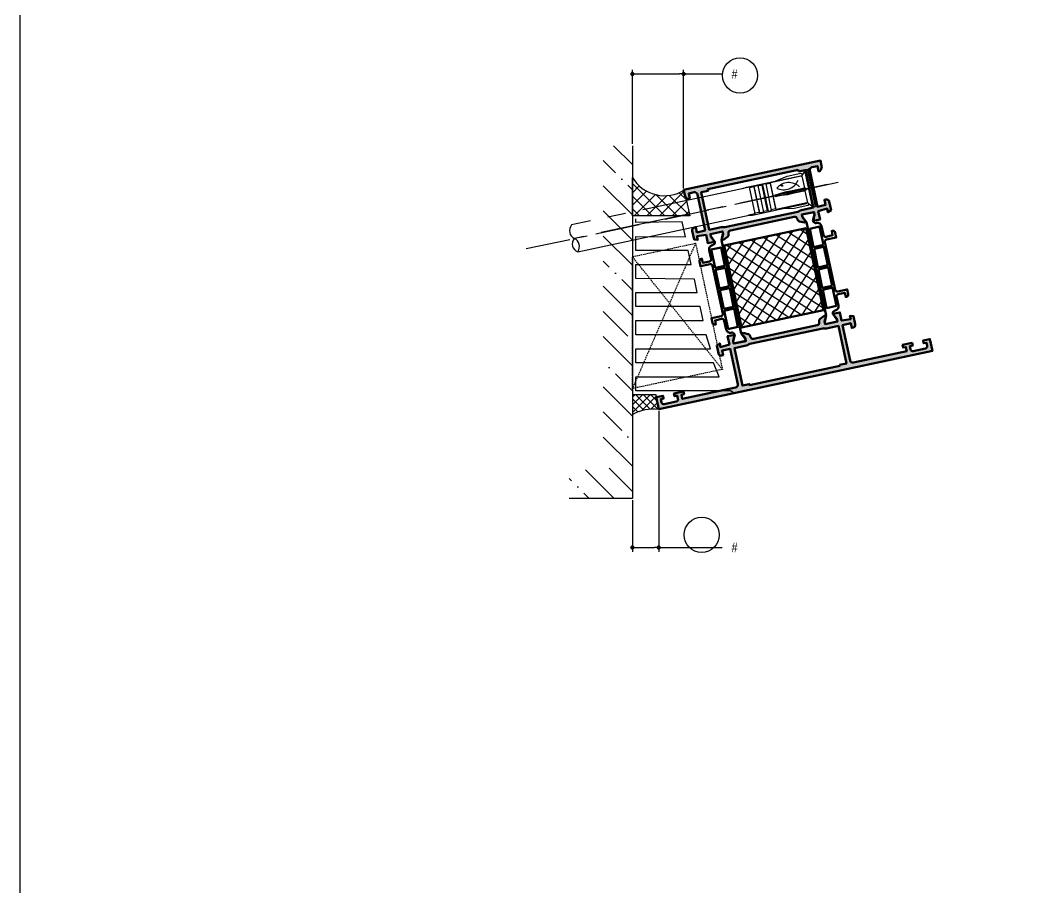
# Model space of a CAD drawing. Header units: millimetres. Extents: x -1598 to 10110, y -2803 to 662.
# Drawn here: x 1402.4 to 1764.5, y -611.3 to -301.4 of the extents above; entities that cross this region are included whole.
import ezdxf

# ---------------------------------------------------------------- set-up
doc = ezdxf.new("R2010")
doc.units = ezdxf.units.MM
doc.header["$PDMODE"] = 3
doc.header["$PDSIZE"] = -2
doc.linetypes.add('CENTER', pattern=[50.8, 31.75, -6.35, 6.35, -6.35])
doc.linetypes.add('VERDECKT', pattern=[0.75, 0.5, -0.25])
for name, color, linetype, lineweight in [('AM_5', 3, 'Continuous', 25), ('AM_S', 80, 'Continuous', 50), ('AM_SP', 3, 'Continuous', 50), ('Docu-AM_8', 1, 'Continuous', 25)]:
    doc.layers.add(name, color=color, linetype=linetype, lineweight=lineweight)
doc.layers.add('BOUND_EXT', color=30, linetype='Continuous', plot=False)
for name, color, linetype in [('CENT_25', 3, 'CENTER'), ('CONST25', 3, 'Continuous'), ('CONST35', 3, 'Continuous'), ('HIDE_25', 3, 'VERDECKT')]:
    doc.layers.add(name, color=color, linetype=linetype)
doc.styles.add('BEMSTIL', font='8SIMPLEX.SHX', dxfattribs={"width": 0.85})
doc.dimstyles.new('Dok-1zu2-PUNKT$0', dxfattribs={"dimscale": 0.5, "dimtxt": 3.4, "dimasz": 1.5, "dimexe": 1.5, "dimexo": 0.6, "dimgap": 1.5, "dimtad": 0, "dimlfac": 2, "dimdsep": 46, "dimtxsty": 'BEMSTIL', "dimblk": 'PUNKT', "dimblk1": 'PUNKT', "dimblk2": 'PUNKT', "dimcen": 0, "dimclrd": 3, "dimclre": 3, "dimclrt": 3, "dimadec": 0, "dimazin": 0, "dimtfac": 0.7, "dimtofl": 0, "dimtmove": 0, "dimatfit": 3, "dimfxl": 1, "dimtolj": 1, "dimarcsym": 0})

# ---------------------------------------------------------------- blocks, each defined once
blk = doc.blocks.new('BLOCK12_35_35_19_3_2008_8')
at = {"color": 3, "linetype": 'Continuous'}
blk.add_circle((-9.5, 3), 0.2, dxfattribs=at)
for centre, start, end in [((-8.05, -1.91), 35.6307, 128.0088), ((-8.05, 6.91), 231.9912, 324.3693)]:
    blk.add_arc(centre, 5.6, start, end, dxfattribs=at)
blk = doc.blocks.new('PUNKT')
at = {"color": 0, "linetype": 'Continuous'}
blk.add_line((-0.5, 0), (-1, 0), dxfattribs=at)
at = {"color": 0, "linetype": 'Continuous', "const_width": 0.5}
blk.add_lwpolyline([(-0.25, 0, 1), (0.25, 0, 1)], format="xyb", close=True, dxfattribs=at)
blk = doc.blocks.new('*D70')
at = {"layer": 'AM_5', "color": 3, "lineweight": -2, "transparency": 16777216}
for p, q in [((1621.13, -345.62), (1621.13, -319.11)), ((1622.63, -320.61), (1637.92, -320.61)), ((1639.42, -361.34), (1639.42, -319.11)), ((1639.42, -320.61), (1653.25, -320.61))]:
    blk.add_line(p, q, dxfattribs=at)
at = {"layer": 'Defpoints', "color": 0, "transparency": 16777216}
for p in [(1639.42, -320.61), (1621.13, -346.22), (1639.42, -361.94)]:
    blk.add_point(p, dxfattribs=at)
at = {"layer": 'AM_5', "color": 3, "lineweight": -2, "transparency": 16777216, "xscale": 1.5, "yscale": 1.5, "zscale": 1.5, "rotation": 180}
blk.add_blockref('PUNKT', (1621.13, -320.61), dxfattribs=at)
at = {"layer": 'AM_5', "color": 3, "lineweight": -2, "transparency": 16777216, "xscale": 1.5, "yscale": 1.5, "zscale": 1.5}
blk.add_blockref('PUNKT', (1639.42, -320.61), dxfattribs=at)
at = {"layer": 'AM_5', "color": 3, "transparency": 16777216, "insert": (1657.09, -320.61), "char_height": 3.4, "attachment_point": 5, "style": 'BEMSTIL'}
blk.add_mtext('\\A1; #', dxfattribs=at)
blk = doc.blocks.new('*D71')
at = {"layer": 'AM_5', "color": 3, "lineweight": -2, "transparency": 16777216}
for p, q in [((1630.52, -440.91), (1630.52, -491.27)), ((1621.13, -472.82), (1621.13, -491.27)), ((1622.63, -489.77), (1629.02, -489.77)), ((1630.52, -489.77), (1653.25, -489.77))]:
    blk.add_line(p, q, dxfattribs=at)
at = {"layer": 'Defpoints', "color": 0, "transparency": 16777216}
for p in [(1630.52, -440.31), (1621.13, -472.22), (1630.52, -489.77)]:
    blk.add_point(p, dxfattribs=at)
at = {"layer": 'AM_5', "color": 3, "lineweight": -2, "transparency": 16777216, "xscale": 1.5, "yscale": 1.5, "zscale": 1.5, "rotation": 180}
blk.add_blockref('PUNKT', (1621.13, -489.77), dxfattribs=at)
at = {"layer": 'AM_5', "color": 3, "lineweight": -2, "transparency": 16777216, "xscale": 1.5, "yscale": 1.5, "zscale": 1.5}
blk.add_blockref('PUNKT', (1630.52, -489.77), dxfattribs=at)
at = {"layer": 'AM_5', "color": 3, "transparency": 16777216, "insert": (1657.09, -489.77), "char_height": 3.4, "attachment_point": 5, "style": 'BEMSTIL'}
blk.add_mtext('\\A1; #', dxfattribs=at)
blk = doc.blocks.new('B-4090113_docu_wos')
at = {"layer": 'Docu-AM_8'}
h = blk.add_hatch(dxfattribs=at)
h.set_pattern_fill('ANSI37', color=256, style=0)
h.paths.add_polyline_path([(30, 30), (0, 30), (0, 0), (30, 0)])
at = {"layer": 'AM_S'}
blk.add_lwpolyline([(30, 30), (0, 30), (0, 0), (30, 0), (30, 30)], close=True, dxfattribs=at)
blk = doc.blocks.new('B-1910149_docu_wos')
at = {"layer": 'Docu-AM_8'}
h = blk.add_hatch(color=256, dxfattribs=at)
edge = h.paths.add_edge_path()
edge.add_line((20.3, -14.8), (19.57, -13.19))
edge.add_arc((18.66, -13.6), 1, 24.444, 90)
edge.add_line((18.66, -12.6), (18.5, -12.6))
edge.add_arc((18.5, -11.6), 1, 180, 270, ccw=False)
edge.add_line((17.5, -11.6), (17.5, 11.6))
edge.add_arc((18.5, 11.6), 1, 90, 180, ccw=False)
edge.add_line((18.5, 12.6), (18.66, 12.6))
edge.add_arc((18.66, 13.6), 1, 270, 335.556)
edge.add_line((19.57, 13.19), (20.3, 14.8))
edge.add_line((20.3, 14.8), (20.3, 15.5))
edge.add_line((20.3, 15.5), (18.1, 14.5))
edge.add_line((18.1, 14.5), (17.3, 14.5))
edge.add_line((17.3, 14.5), (17.3, 18.9))
edge.add_line((17.3, 18.9), (18.1, 18.9))
edge.add_line((18.1, 18.9), (20.3, 17.9))
edge.add_line((20.3, 17.9), (20.3, 20.5))
edge.add_line((20.3, 20.5), (17.3, 20.5))
edge.add_line((17.3, 20.5), (17.08, 23.8))
edge.add_line((17.08, 23.8), (18.39, 23.8))
edge.add_line((18.39, 23.8), (17.95, 25))
edge.add_line((17.95, 25), (15, 25))
edge.add_arc((15, 24), 1, 90, 180)
edge.add_line((14, 24), (14, 23.5))
edge.add_line((14, 23.5), (15.7, 23.5))
edge.add_line((15.7, 23.5), (15.7, 20.5))
edge.add_line((15.7, 20.5), (2.8, 20.5))
edge.add_arc((2.8, 21.5), 1, 180, 270, ccw=False)
edge.add_line((1.8, 21.5), (1.8, 41))
edge.add_line((1.8, 41), (3.3, 41))
edge.add_line((3.3, 41), (3.3, 40))
edge.add_line((3.3, 40), (4.3, 40))
edge.add_line((4.3, 40), (4.3, 43.5))
edge.add_line((4.3, 43.5), (3.3, 43.5))
edge.add_line((3.3, 43.5), (3.3, 42.5))
edge.add_line((3.3, 42.5), (2.1, 42.5))
edge.add_arc((2.1, 43.3), 0.8, 180, 270, ccw=False)
edge.add_line((1.3, 43.3), (1.3, 47.7))
edge.add_arc((2.1, 47.7), 0.8, 90, 180, ccw=False)
edge.add_line((2.1, 48.5), (3.3, 48.5))
edge.add_line((3.3, 48.5), (3.3, 47.5))
edge.add_line((3.3, 47.5), (4.3, 47.5))
edge.add_line((4.3, 47.5), (4.3, 50))
edge.add_line((4.3, 50), (0, 50))
edge.add_line((0, 50), (0, -50))
edge.add_line((0, -50), (4.3, -50))
edge.add_line((4.3, -50), (4.3, -47.5))
edge.add_line((4.3, -47.5), (3.3, -47.5))
edge.add_line((3.3, -47.5), (3.3, -48.5))
edge.add_line((3.3, -48.5), (2.1, -48.5))
edge.add_arc((2.1, -47.7), 0.8, 180, 270, ccw=False)
edge.add_line((1.3, -47.7), (1.3, -43.3))
edge.add_arc((2.1, -43.3), 0.8, 90, 180, ccw=False)
edge.add_line((2.1, -42.5), (3.3, -42.5))
edge.add_line((3.3, -42.5), (3.3, -43.5))
edge.add_line((3.3, -43.5), (4.3, -43.5))
edge.add_line((4.3, -43.5), (4.3, -40))
edge.add_line((4.3, -40), (3.3, -40))
edge.add_line((3.3, -40), (3.3, -41))
edge.add_line((3.3, -41), (1.8, -41))
edge.add_line((1.8, -41), (1.8, -21.5))
edge.add_arc((2.8, -21.5), 1, 90, 180, ccw=False)
edge.add_line((2.8, -20.5), (15.7, -20.5))
edge.add_line((15.7, -20.5), (15.7, -23.5))
edge.add_line((15.7, -23.5), (14, -23.5))
edge.add_line((14, -23.5), (14, -24))
edge.add_arc((15, -24), 1, 180, 270)
edge.add_line((15, -25), (17.95, -25))
edge.add_line((17.95, -25), (18.39, -23.8))
edge.add_line((18.39, -23.8), (17.08, -23.8))
edge.add_line((17.08, -23.8), (17.3, -20.5))
edge.add_line((17.3, -20.5), (20.3, -20.5))
edge.add_line((20.3, -20.5), (20.3, -17.9))
edge.add_line((20.3, -17.9), (18.1, -18.9))
edge.add_line((18.1, -18.9), (17.3, -18.9))
edge.add_line((17.3, -18.9), (17.3, -14.5))
edge.add_line((17.3, -14.5), (18.1, -14.5))
edge.add_line((18.1, -14.5), (20.3, -15.5))
edge.add_line((20.3, -15.5), (20.3, -14.8))
edge = h.paths.add_edge_path(flags=16)
edge.add_line((2, 16.5), (1.6, 16.5))
edge.add_line((1.6, 16.5), (1.6, -16.5))
edge.add_line((1.6, -16.5), (2, -16.5))
edge.add_line((2, -16.5), (2, -19))
edge.add_line((2, -19), (15.7, -19))
edge.add_line((15.7, -19), (15.7, -14.65))
edge.add_arc((17.75, -14.65), 2.05, 154.3744, 180, ccw=False)
edge.add_arc((15, -13.33), 1, 334.3744, 360)
edge.add_line((16, -13.33), (16, 13.33))
edge.add_arc((15, 13.33), 1, 0, 25.6256)
edge.add_arc((17.75, 14.65), 2.05, 180, 205.6256, ccw=False)
edge.add_line((15.7, 14.65), (15.7, 19))
edge.add_line((15.7, 19), (2, 19))
edge.add_line((2, 19), (2, 16.5))
h = blk.add_hatch(color=256, dxfattribs=at)
edge = h.paths.add_edge_path()
edge.add_line((54.3, 14.8), (54.3, 15.5))
edge.add_line((54.3, 15.5), (56.5, 14.5))
edge.add_line((56.5, 14.5), (57.3, 14.5))
edge.add_line((57.3, 14.5), (57.3, 18.9))
edge.add_line((57.3, 18.9), (56.5, 18.9))
edge.add_line((56.5, 18.9), (54.3, 17.9))
edge.add_line((54.3, 17.9), (54.3, 20.5))
edge.add_line((54.3, 20.5), (57.3, 20.5))
edge.add_line((57.3, 20.5), (57.52, 23.8))
edge.add_line((57.52, 23.8), (56.21, 23.8))
edge.add_line((56.21, 23.8), (56.65, 25))
edge.add_line((56.65, 25), (59.8, 25))
edge.add_arc((59.8, 24), 1, 0, 90, ccw=False)
edge.add_line((60.8, 24), (60.8, 23.5))
edge.add_line((60.8, 23.5), (58.9, 23.5))
edge.add_line((58.9, 23.5), (58.9, 20.5))
edge.add_line((58.9, 20.5), (72.1, 20.5))
edge.add_arc((72.1, 21.5), 1, 270, 360)
edge.add_line((73.1, 21.5), (73.1, 23.5))
edge.add_line((73.1, 23.5), (71.3, 23.5))
edge.add_line((71.3, 23.5), (71.09, 24.01))
edge.add_line((71.09, 24.01), (71.49, 24.41))
edge.add_arc((72.9, 23), 2, 90, 135, ccw=False)
edge.add_line((72.9, 25), (74.8, 25))
edge.add_line((74.8, 25), (74.8, -25))
edge.add_line((74.8, -25), (72.9, -25))
edge.add_arc((72.9, -23), 2, 225, 270, ccw=False)
edge.add_line((71.49, -24.41), (71.09, -24.01))
edge.add_line((71.09, -24.01), (71.3, -23.5))
edge.add_line((71.3, -23.5), (73.1, -23.5))
edge.add_line((73.1, -23.5), (73.1, -21.5))
edge.add_arc((72.1, -21.5), 1, 0, 90)
edge.add_line((72.1, -20.5), (58.9, -20.5))
edge.add_line((58.9, -20.5), (58.9, -23.5))
edge.add_line((58.9, -23.5), (60.8, -23.5))
edge.add_line((60.8, -23.5), (60.8, -24))
edge.add_arc((59.8, -24), 1, -90, 0, ccw=False)
edge.add_line((59.8, -25), (56.65, -25))
edge.add_line((56.65, -25), (56.21, -23.8))
edge.add_line((56.21, -23.8), (57.52, -23.8))
edge.add_line((57.52, -23.8), (57.3, -20.5))
edge.add_line((57.3, -20.5), (54.3, -20.5))
edge.add_line((54.3, -20.5), (54.3, -17.9))
edge.add_line((54.3, -17.9), (56.5, -18.9))
edge.add_line((56.5, -18.9), (57.3, -18.9))
edge.add_line((57.3, -18.9), (57.3, -14.5))
edge.add_line((57.3, -14.5), (56.5, -14.5))
edge.add_line((56.5, -14.5), (54.3, -15.5))
edge.add_line((54.3, -15.5), (54.3, -14.8))
edge.add_line((54.3, -14.8), (55.03, -13.19))
edge.add_arc((55.94, -13.6), 1, 90, 155.556, ccw=False)
edge.add_line((55.94, -12.6), (56.1, -12.6))
edge.add_arc((56.1, -11.6), 1, 270, 360)
edge.add_line((57.1, -11.6), (57.1, 11.6))
edge.add_arc((56.1, 11.6), 1, 0, 90)
edge.add_line((56.1, 12.6), (55.94, 12.6))
edge.add_arc((55.94, 13.6), 1, 204.444, 270, ccw=False)
edge.add_line((55.03, 13.19), (54.3, 14.8))
edge = h.paths.add_edge_path(flags=16)
edge.add_line((72.6, 16.5), (73.2, 16.5))
edge.add_line((73.2, 16.5), (73.2, -16.5))
edge.add_line((73.2, -16.5), (72.6, -16.5))
edge.add_line((72.6, -16.5), (72.6, -19))
edge.add_line((72.6, -19), (58.9, -19))
edge.add_line((58.9, -19), (58.9, -14.65))
edge.add_arc((56.85, -14.65), 2.05, 0, 25.6256)
edge.add_arc((59.6, -13.33), 1, 180, 205.6256, ccw=False)
edge.add_line((58.6, -13.33), (58.6, 13.33))
edge.add_arc((59.6, 13.33), 1, 154.3744, 180, ccw=False)
edge.add_arc((56.85, 14.65), 2.05, 334.3744, 360)
edge.add_line((58.9, 14.65), (58.9, 19))
edge.add_line((58.9, 19), (72.6, 19))
edge.add_line((72.6, 19), (72.6, 16.5))
at = {"layer": 'AM_S'}
for points in [[(20.3, -14.8), (19.57, -13.19, 0.294108), (18.66, -12.6), (18.5, -12.6, -0.414214), (17.5, -11.6), (17.5, 11.6, -0.414214), (18.5, 12.6), (18.66, 12.6, 0.294108), (19.57, 13.19), (20.3, 14.8), (20.3, 15.5), (18.1, 14.5), (17.3, 14.5), (17.3, 18.9), (18.1, 18.9), (20.3, 17.9), (20.3, 20.5), (17.3, 20.5), (17.08, 23.8), (18.39, 23.8), (17.95, 25), (15, 25, 0.414214), (14, 24), (14, 23.5), (15.7, 23.5), (15.7, 20.5), (2.8, 20.5, -0.414214), (1.8, 21.5), (1.8, 41), (3.3, 41), (3.3, 40), (4.3, 40), (4.3, 43.5), (3.3, 43.5), (3.3, 42.5), (2.1, 42.5, -0.414214), (1.3, 43.3), (1.3, 47.7, -0.414214), (2.1, 48.5), (3.3, 48.5), (3.3, 47.5), (4.3, 47.5), (4.3, 50), (0, 50), (0, -50), (4.3, -50), (4.3, -47.5), (3.3, -47.5), (3.3, -48.5), (2.1, -48.5, -0.414214), (1.3, -47.7), (1.3, -43.3, -0.414214), (2.1, -42.5), (3.3, -42.5), (3.3, -43.5), (4.3, -43.5), (4.3, -40), (3.3, -40), (3.3, -41), (1.8, -41), (1.8, -21.5, -0.414214), (2.8, -20.5), (15.7, -20.5), (15.7, -23.5), (14, -23.5), (14, -24, 0.414214), (15, -25), (17.95, -25), (18.39, -23.8), (17.08, -23.8), (17.3, -20.5), (20.3, -20.5), (20.3, -17.9), (18.1, -18.9), (17.3, -18.9), (17.3, -14.5), (18.1, -14.5), (20.3, -15.5), (20.3, -14.8)], [(54.3, 14.8), (54.3, 15.5), (56.5, 14.5), (57.3, 14.5), (57.3, 18.9), (56.5, 18.9), (54.3, 17.9), (54.3, 20.5), (57.3, 20.5), (57.52, 23.8), (56.21, 23.8), (56.65, 25), (59.8, 25, -0.414214), (60.8, 24), (60.8, 23.5), (58.9, 23.5), (58.9, 20.5), (72.1, 20.5, 0.414214), (73.1, 21.5), (73.1, 23.5), (71.3, 23.5), (71.09, 24.01), (71.49, 24.41, -0.198912), (72.9, 25), (74.8, 25), (74.8, -25), (72.9, -25, -0.198912), (71.49, -24.41), (71.09, -24.01), (71.3, -23.5), (73.1, -23.5), (73.1, -21.5, 0.414214), (72.1, -20.5), (58.9, -20.5), (58.9, -23.5), (60.8, -23.5), (60.8, -24, -0.414214), (59.8, -25), (56.65, -25), (56.21, -23.8), (57.52, -23.8), (57.3, -20.5), (54.3, -20.5), (54.3, -17.9), (56.5, -18.9), (57.3, -18.9), (57.3, -14.5), (56.5, -14.5), (54.3, -15.5), (54.3, -14.8), (55.03, -13.19, -0.294108), (55.94, -12.6), (56.1, -12.6, 0.414214), (57.1, -11.6), (57.1, 11.6, 0.414214), (56.1, 12.6), (55.94, 12.6, -0.294108), (55.03, 13.19), (54.3, 14.8)], [(2, 16.5), (1.6, 16.5), (1.6, -16.5), (2, -16.5), (2, -19), (15.7, -19), (15.7, -14.65, -0.112281), (15.9, -13.76, 0.112281), (16, -13.33), (16, 13.33, 0.112281), (15.9, 13.76, -0.112281), (15.7, 14.65), (15.7, 19), (2, 19), (2, 16.5)], [(72.6, 16.5), (73.2, 16.5), (73.2, -16.5), (72.6, -16.5), (72.6, -19), (58.9, -19), (58.9, -14.65, 0.112281), (58.7, -13.76, -0.112281), (58.6, -13.33), (58.6, 13.33, -0.112281), (58.7, 13.76, 0.112281), (58.9, 14.65), (58.9, 19), (72.6, 19), (72.6, 16.5)]]:
    blk.add_lwpolyline(points, format="xyb", close=True, dxfattribs=at)
at = {"layer": 'AM_SP'}
for points in [[(54.3, 17.9), (54.3, 17.95), (56.3, 18.95), (57.3, 18.95), (57.3, 14.45), (56.3, 14.45), (54.3, 15.45), (54.3, 15.5), (20.3, 15.5), (20.3, 15.45), (18.3, 14.45), (17.3, 14.45), (17.3, 18.95), (18.3, 18.95), (20.3, 17.95), (20.3, 17.9, 0.414214), (21.3, 18.9), (21.3, 19, -0.414214), (22.8, 20.5), (26, 20.5, 0.414214), (26.8, 21.3), (26.8, 23.7), (25.3, 23.7), (25.3, 24, -0.414214), (26.1, 24.8), (27.8, 24.8), (27.8, 21.3, 0.414214), (28.6, 20.5), (46, 20.5, 0.414214), (46.8, 21.3), (46.8, 24.8), (48.5, 24.8, -0.414214), (49.3, 24), (49.3, 23.7), (47.8, 23.7), (47.8, 21.3, 0.414214), (48.6, 20.5), (51.8, 20.5, -0.414214), (53.3, 19), (53.3, 18.9, 0.414214), (54.3, 17.9)], [(54.3, -17.9), (54.3, -17.95), (56.3, -18.95), (57.3, -18.95), (57.3, -14.45), (56.3, -14.45), (54.3, -15.45), (54.3, -15.5), (20.3, -15.5), (20.3, -15.45), (18.3, -14.45), (17.3, -14.45), (17.3, -18.95), (18.3, -18.95), (20.3, -17.95), (20.3, -17.9, -0.414214), (21.3, -18.9), (21.3, -19, 0.414214), (22.8, -20.5), (26, -20.5, -0.414214), (26.8, -21.3), (26.8, -23.7), (25.3, -23.7), (25.3, -24, 0.414214), (26.1, -24.8), (27.8, -24.8), (27.8, -21.3, -0.414214), (28.6, -20.5), (46, -20.5, -0.414214), (46.8, -21.3), (46.8, -24.8), (48.5, -24.8, 0.414214), (49.3, -24), (49.3, -23.7), (47.8, -23.7), (47.8, -21.3, -0.414214), (48.6, -20.5), (51.8, -20.5, 0.414214), (53.3, -19), (53.3, -18.9, -0.414214), (54.3, -17.9)]]:
    blk.add_lwpolyline(points, format="xyb", close=True, dxfattribs=at)
for points in [[(22.8, 19.8), (29.5, 19.8), (29.5, 16.2), (22.8, 16.2), (22.8, 19.8)], [(30.2, 19.8), (36.95, 19.8), (36.95, 16.2), (30.2, 16.2), (30.2, 19.8)], [(44.4, 16.2), (37.65, 16.2), (37.65, 19.8), (44.4, 19.8), (44.4, 16.2)], [(45.1, 19.8), (51.8, 19.8), (51.8, 16.2), (45.1, 16.2), (45.1, 19.8)], [(22.8, -19.8), (29.5, -19.8), (29.5, -16.2), (22.8, -16.2), (22.8, -19.8)], [(30.2, -19.8), (36.95, -19.8), (36.95, -16.2), (30.2, -16.2), (30.2, -19.8)], [(44.4, -16.2), (37.65, -16.2), (37.65, -19.8), (44.4, -19.8), (44.4, -16.2)], [(45.1, -19.8), (51.8, -19.8), (51.8, -16.2), (45.1, -16.2), (45.1, -19.8)]]:
    blk.add_lwpolyline(points, close=True, dxfattribs=at)

msp = doc.modelspace()

# ---------------------------------------------------------------- hatches: boundary and pattern name
at = {"layer": 'CONST25'}
h = msp.add_hatch(dxfattribs=at)
h.set_pattern_fill('ANSI35', color=256, scale=2, angle=90, style=0)
h.set_pattern_definition([(135, (1626.268, -825.121), (-8.98026, -8.98026), []), (135, (1626.268, -816.141), (-8.98026, -8.98026), [15.875, -3.175, 0, -3.175])])
h.paths.add_polyline_path([(1621.128629, -346.221233), (1610.709059, -346.221233), (1610.709059, -462.008085), (1598.528629, -462.008085), (1598.528629, -472.221233), (1621.128629, -472.221233)])
h = msp.add_hatch(dxfattribs=at)
h.set_pattern_fill('ANSI37', color=256, style=0)
h.set_pattern_definition([(45, (700.0286, -835.1212), (-2.245064, 2.245064), []), (135, (700.0286, -835.1212), (-2.245064, -2.245064), [])])
edge = h.paths.add_edge_path()
edge.add_arc((1641.770837, -363.381596), 1.8, 192, 199.1385057, ccw=False)
edge.add_line((1640.010171, -363.755837), (1639.657587, -362.097058))
edge.add_arc((1632.621309, -350.693009), 13.400057, 210.94525867, 301.67451109, ccw=False)
edge.add_line((1621.128629, -357.583572), (1621.128629, -371.332281))
edge.add_line((1621.128629, -371.332281), (1641.690864, -371.332281))
edge.add_line((1641.690864, -371.332281), (1640.070325, -363.971731))
h = msp.add_hatch(dxfattribs=at)
h.set_pattern_fill('ANSI37', color=256, scale=0.6, style=0)
h.set_pattern_definition([(45, (1540.0286, -835.1212), (-1.347038, 1.347038), []), (135, (1540.0286, -835.1212), (-1.347038, -1.347038), [])])
edge = h.paths.add_edge_path()
edge.add_line((1621.128629, -435.221233), (1621.128629, -442.221233))
edge.add_arc((1628.735571, -455.54235), 15.340068, 83.3256786, 119.72826008, ccw=False)
edge.add_line((1630.518479, -440.306244), (1629.640733, -435.221233))
edge.add_line((1629.640733, -435.221233), (1621.128629, -435.221233))

# ---------------------------------------------------------------- linework, layer by layer
at = {"layer": 'AM_5', "color": 3}
for centre in [(1659.580557, -321.132401), (1645.891362, -485.24915)]:
    msp.add_circle(centre, 6.28777, dxfattribs=at)
at = {"layer": 'BOUND_EXT'}
msp.add_lwpolyline([(1402.374932, 525.856903), (4109.571931, 525.856903), (4109.571931, -1757.145509), (1402.374932, -1757.145509)], close=True, dxfattribs=at)
at = {"layer": 'CENT_25', "ltscale": 0.5}
msp.add_line((1583.190722, -382.993824), (1694.668258, -359.298542), dxfattribs=at)
at = {"layer": 'CENT_25'}
for points in [[(1690.750657, -360.131254), (1600.438052, -379.327791)], [(1655.876784, -362.534455), (1599.338289, -374.552083)]]:
    msp.add_lwpolyline(points, dxfattribs=at)
at = {"layer": 'CONST25', "color": 3, "linetype": 'Continuous'}
for p, q in [((1682.00369, -356.528371), (1683.087606, -354.859287)), ((1683.737305, -354.721189), (1683.087606, -354.859287)), ((1683.087606, -354.859287), (1685.894413, -368.064279)), ((1686.544113, -367.926181), (1683.737305, -354.721189)), ((1683.82047, -355.112448), (1684.321123, -354.341509)), ((1684.321123, -354.341509), (1687.231887, -368.035576)), ((1661.909916, -361.047605), (1676.686808, -357.90668)), ((1681.465901, -357.133018), (1670.533356, -359.456802)), ((1672.180466, -358.864533), (1676.452017, -357.138714)), ((1676.452017, -357.138714), (1681.342755, -356.099156)), ((1676.686808, -357.90668), (1681.184954, -356.95057)), ((1681.184954, -356.95057), (1681.465901, -357.133018)), ((1681.342755, -356.099156), (1682.006548, -356.530228)), ((1681.465901, -357.133018), (1681.567053, -357.107137)), ((1681.567053, -357.107137), (1681.668609, -357.08144)), ((1681.837578, -356.805834), (1681.668609, -357.08144)), ((1681.668609, -357.08144), (1682.571587, -361.329618)), ((1682.006548, -356.530228), (1681.837578, -356.805834)), ((1686.638857, -367.650458), (1683.936005, -354.934539)), ((1660.842028, -361.47906), (1655.876784, -362.534455)), ((1660.645145, -361.558606), (1661.909916, -361.047605)), ((1663.001619, -361.057722), (1660.645145, -361.558606)), ((1665.023821, -370.571434), (1663.001619, -361.057722)), ((1664.51075, -360.943031), (1663.043529, -361.254899)), ((1664.664471, -360.704272), (1664.510751, -360.943031)), ((1664.510751, -360.943031), (1666.449131, -370.062389)), ((1664.664471, -360.704272), (1665.936062, -360.433987)), ((1666.686673, -370.217984), (1664.664471, -360.704272)), ((1665.936062, -360.433987), (1667.958263, -369.947699)), ((1667.445194, -360.319296), (1665.977973, -360.631164)), ((1667.445194, -360.319296), (1667.598913, -360.080537)), ((1669.383574, -369.438654), (1667.445194, -360.319296)), ((1668.870506, -359.810251), (1667.598913, -360.080537)), ((1667.598913, -360.080537), (1669.621115, -369.594249)), ((1670.892708, -369.323963), (1668.870506, -359.810251)), ((1670.379639, -359.695561), (1668.912418, -360.007428)), ((1670.533357, -359.456801), (1670.379639, -359.695561)), ((1670.379639, -359.695561), (1672.318018, -368.814919)), ((1672.555559, -368.970513), (1670.533357, -359.456801)), ((1677.62241, -362.308344), (1682.120557, -361.352234)), ((1682.522247, -361.648232), (1677.631509, -362.68779)), ((1677.725882, -363.131779), (1682.61662, -362.092221)), ((1682.120557, -361.352234), (1682.352255, -361.302985)), ((1682.352255, -361.302985), (1682.461743, -361.316323)), ((1682.461743, -361.316323), (1682.571587, -361.329618)), ((1683.06968, -361.531872), (1682.522247, -361.648232)), ((1682.571587, -361.329618), (1682.820634, -361.430744)), ((1682.61662, -362.092221), (1683.164053, -361.975861)), ((1682.97767, -362.169541), (1682.791286, -362.363221)), ((1682.820634, -361.430744), (1683.06968, -361.531872)), ((1683.164053, -361.975861), (1682.97767, -362.169541)), ((1683.116867, -361.753866), (1683.06968, -361.531872)), ((1683.116867, -361.753866), (1683.164053, -361.975861)), ((1677.631509, -362.68779), (1672.054987, -363.873117)), ((1672.054987, -363.873117), (1674.205046, -363.225109)), ((1672.054987, -363.873117), (1672.131346, -364.088911)), ((1672.131346, -364.088911), (1672.14936, -364.317106)), ((1672.14936, -364.317106), (1677.725882, -363.131779)), ((1674.377105, -364.034583), (1672.14936, -364.317106)), ((1674.205046, -363.225109), (1676.308391, -362.587648)), ((1676.557885, -363.761425), (1674.377105, -364.034583)), ((1676.308391, -362.587648), (1677.62241, -362.308344)), ((1677.871904, -363.482122), (1676.557885, -363.761425)), ((1682.370051, -362.526011), (1677.871904, -363.482122)), ((1682.601749, -362.476762), (1682.370051, -362.526011)), ((1682.696346, -362.420044), (1682.601749, -362.476762)), ((1682.791286, -362.363221), (1682.696346, -362.420044)), ((1682.791286, -362.363221), (1683.694264, -366.611399)), ((1664.030614, -371.024711), (1678.807506, -367.883786)), ((1669.621115, -369.594249), (1670.892708, -369.323963)), ((1672.318018, -368.814919), (1670.850797, -369.126786)), ((1672.555558, -368.970514), (1672.318017, -368.814919)), ((1683.488103, -366.64673), (1672.555558, -368.970514)), ((1678.905375, -368.680856), (1674.301165, -368.841638)), ((1678.807506, -367.883786), (1683.305653, -366.927675)), ((1683.796113, -367.641297), (1678.905375, -368.680856)), ((1683.305653, -366.927675), (1683.488102, -366.64673)), ((1683.591037, -366.62923), (1683.488103, -366.64673)), ((1683.694264, -366.611399), (1683.591037, -366.62923)), ((1683.694264, -366.611399), (1683.960725, -366.794452)), ((1684.227185, -366.977504), (1683.796113, -367.641297)), ((1683.960725, -366.794452), (1684.227185, -366.977504)), ((1684.225328, -366.980363), (1685.894412, -368.064279)), ((1685.894413, -368.064279), (1686.544113, -367.926181)), ((1687.231887, -368.035576), (1686.460948, -367.534922)), ((1601.602394, -384.089771), (1662.87956, -371.064907)), ((1665.02382, -370.571434), (1662.667346, -371.072318)), ((1662.667346, -371.072318), (1664.030614, -371.024711)), ((1666.449131, -370.062389), (1664.981909, -370.374257)), ((1666.686672, -370.217984), (1666.44913, -370.06239)), ((1667.958263, -369.947699), (1666.686673, -370.217984)), ((1669.383573, -369.438654), (1667.916351, -369.750522)), ((1669.621115, -369.594249), (1669.383574, -369.438654))]:
    msp.add_line(p, q, dxfattribs=at)
at = {"layer": 'CONST25'}
for centre, radius, start, end in [((1601.834053, -376.554873), 3.2, 141.25380139, 243.37516713), ((1602.637879, -381.256024), 3.017011, 141.03594933, 249.92709515), ((1598.965915, -382.276218), 3.2, 325.47710335, 63.37516713)]:
    msp.add_arc(centre, radius, start, end, dxfattribs=at)
at = {"layer": 'CONST35'}
for points in [[(1621.128629, -346.221233), (1621.128629, -472.221233), (1598.528629, -472.221233)], [(1657.128629, -434.421233), (1656.128629, -433.821233), (1622.328629, -433.821233), (1622.328629, -428.821233), (1652.128629, -428.821233), (1650.128629, -423.821233), (1622.328629, -423.821233), (1622.328629, -418.821233), (1648.997951, -418.821233), (1647.494154, -413.821233), (1622.328629, -413.821233), (1622.328629, -408.721233), (1646.410115, -408.721233), (1645.347333, -403.721233), (1622.328629, -403.721233), (1622.328629, -398.721233), (1644.28455, -398.721233), (1643.264909, -393.9242), (1622.328629, -393.721233), (1622.328629, -388.621233), (1642.137728, -388.621233), (1641.074946, -383.621233), (1622.328629, -383.621233), (1622.328629, -378.621233), (1640.047386, -378.786947), (1638.909159, -373.432007), (1622.328629, -373.621233), (1622.328629, -372.308549), (1622.328629, -372.308549), (1622.328629, -372.308549), (1622.328629, -372.308549), (1622.328629, -372.308549)]]:
    msp.add_lwpolyline(points, dxfattribs=at)
for points in [[(1621.128629, -371.332281), (1621.128629, -357.583572, 0.4179463976), (1639.657587, -362.097058), (1641.690864, -371.332281)], [(1621.128629, -435.221233), (1621.128629, -442.221233, -0.1601856016), (1630.518479, -440.306244), (1629.640733, -435.221233)]]:
    msp.add_lwpolyline(points, format="xyb", close=True, dxfattribs=at)
at = {"layer": 'HIDE_25'}
for p, q in [((1643.691074, -381.073121), (1621.128629, -432.998818)), ((1653.275803, -426.165726), (1621.128629, -385.867843))]:
    msp.add_line(p, q, dxfattribs=at)
msp.add_lwpolyline([(1621.128629, -385.867843), (1643.691074, -381.073121), (1653.275803, -426.165726), (1621.128629, -432.998818)], close=True, dxfattribs=at)

# ---------------------------------------------------------------- block references
at = {"xscale": -1, "rotation": 282.000000000342}
for name, p in [('B-1910149_docu_wos', (1679.425859, -429.910659)), ('B-4090113_docu_wos', (1660.117215, -411.216643))]:
    msp.add_blockref(name, p, dxfattribs=at)
at = {"layer": 'CONST25', "color": 3, "rotation": 11.99999999999979}
msp.add_blockref('BLOCK12_35_35_19_3_2008_8', (1684.49101, -361.461783), dxfattribs=at)

# ---------------------------------------------------------------- dimensions: what is measured, and where the dimension line sits
at = {"layer": 'AM_5'}
for base, p1, p2, picture, middle in [((1639.420375, -320.612833), (1621.128629, -346.221233), (1639.420375, -361.943011), '*D70', (1657.089487, -320.612833)), ((1630.518479, -489.769476), (1621.128629, -472.221233), (1630.518479, -440.306244), '*D71', (1657.089487, -489.769476))]:
    dim = msp.add_linear_dim(base=base, p1=p1, p2=p2, text=' #', dimstyle='Dok-1zu2-PUNKT$0', override={"dimscale": 1, "dimlfac": 1}, dxfattribs=at)
    dim.commit()
    dim.dimension.update_dxf_attribs({"geometry": picture, "text_midpoint": middle, "dimtype": 160})

doc.saveas('drawing.dxf')
